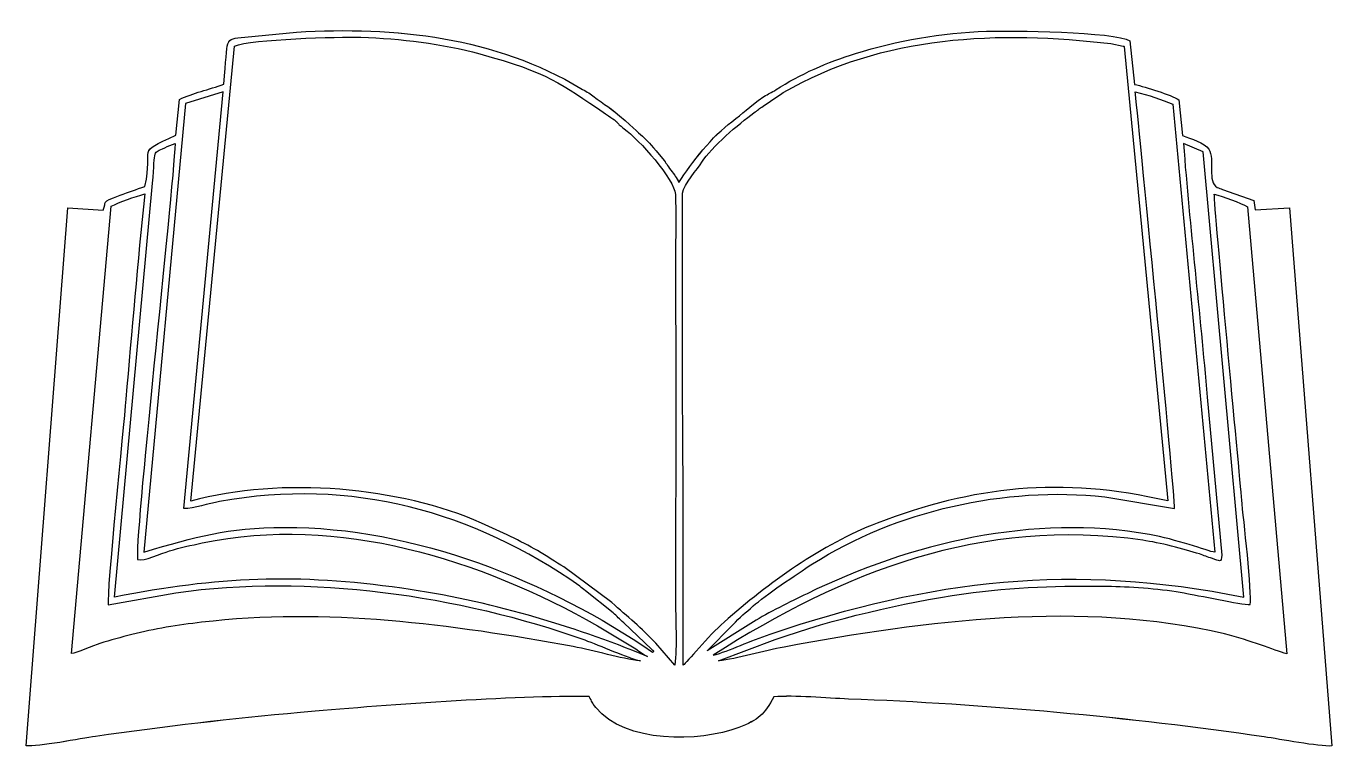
# Model space of a CAD drawing. Header units: centimetres. Extents: x -22.9 to 68.9, y -22.7 to 19.3.
# Drawn here: x -22.51 to 5.8, y -22.68 to -7.05 of the extents above; entities that cross this region are included whole.
import ezdxf

# ---------------------------------------------------------------- set-up
doc = ezdxf.new("R2010")
doc.units = ezdxf.units.CM
doc.header["$MEASUREMENT"] = 0
doc.layers.add('layer 1', color=7, linetype='Continuous')

msp = doc.modelspace()

# ---------------------------------------------------------------- linework, layer by layer
at = {"layer": 'layer 1', "color": 250}
for points, knots in [([(-22.50533, -22.65509), (-22.50533, -22.65509), (-22.50533, -22.65509), (-22.50533, -22.65509), (-22.50533, -22.65509), (-22.25845, -22.67762), (-21.31376, -22.49805), (-20.99861, -22.45234), (-20.99861, -22.45234), (-19.49413, -22.23411), (-18.08187, -22.07097), (-16.55674, -21.9323), (-16.55674, -21.9323), (-14.94566, -21.78584), (-11.84609, -21.55809), (-10.29756, -21.58434), (-10.29756, -21.58434), (-10.23198, -21.70706), (-10.24642, -21.71014), (-10.15399, -21.826), (-10.15399, -21.826), (-9.53354, -22.60387), (-7.90323, -22.57994), (-7.05986, -22.25946), (-7.05986, -22.25946), (-6.62775, -22.09523), (-6.49872, -21.9629), (-6.29744, -21.59446), (-6.29744, -21.59446), (-5.85206, -21.55277), (-5.14904, -21.62273), (-4.67838, -21.63991), (-4.67838, -21.63991), (-1.74256, -21.74711), (1.42461, -22.03662), (4.33261, -22.46074), (4.33261, -22.46074), (4.66299, -22.50893), (5.51004, -22.67485), (5.79805, -22.65779), (5.79805, -22.65779), (5.79805, -22.65779), (4.8759, -10.98787), (4.8759, -10.98787), (4.8759, -10.98787), (4.8759, -10.98787), (4.13425, -11.03774), (4.13425, -11.03774), (4.13425, -11.03774), (4.13425, -11.03774), (4.10317, -10.83316), (4.10317, -10.83316), (4.10317, -10.83316), (4.10317, -10.83316), (3.42767, -10.59169), (3.42767, -10.59169), (3.42767, -10.59169), (3.39134, -10.57901), (3.34679, -10.56645), (3.31203, -10.54804), (3.31203, -10.54804), (3.08705, -10.42888), (3.27652, -9.95473), (3.1274, -9.71697), (3.1274, -9.71697), (3.04487, -9.58536), (2.73477, -9.48483), (2.56334, -9.42611), (2.56334, -9.42611), (2.56334, -9.42611), (2.48287, -8.65064), (2.48287, -8.65064), (2.48287, -8.65064), (2.3087, -8.53587), (1.75987, -8.37167), (1.52292, -8.3164), (1.52292, -8.3164), (1.52292, -8.3164), (1.41827, -7.36714), (1.41827, -7.36714), (1.41827, -7.36714), (1.11148, -7.17385), (-1.19492, -7.14599), (-1.68613, -7.16278), (-1.68613, -7.16278), (-2.67464, -7.19661), (-3.62807, -7.36354), (-4.52618, -7.6436), (-4.52618, -7.6436), (-5.13141, -7.83232), (-5.73061, -8.09498), (-6.2505, -8.42885), (-6.2505, -8.42885), (-6.35095, -8.49335), (-6.41912, -8.51836), (-6.512, -8.58053), (-6.512, -8.58053), (-6.8699, -8.82002), (-6.95138, -8.93929), (-7.20681, -9.12347), (-7.20681, -9.12347), (-7.61859, -9.42045), (-8.09075, -10.0151), (-8.35405, -10.44009), (-8.35405, -10.44009), (-8.41067, -10.33645), (-8.45124, -10.26914), (-8.53024, -10.17311), (-8.53024, -10.17311), (-8.61795, -10.06655), (-8.62241, -10.02328), (-8.70138, -9.93059), (-8.70138, -9.93059), (-9.17769, -9.37148), (-8.97296, -9.60065), (-9.52401, -9.10011), (-9.52401, -9.10011), (-9.86722, -8.78833), (-9.93644, -8.78507), (-10.22182, -8.56069), (-10.22182, -8.56069), (-10.29333, -8.50448), (-10.38643, -8.45817), (-10.47822, -8.40324), (-10.47822, -8.40324), (-12.33827, -7.29012), (-14.49316, -7.05146), (-16.64613, -7.18119), (-16.64613, -7.18119), (-16.64613, -7.18119), (-17.76457, -7.28783), (-17.76457, -7.28783), (-17.76457, -7.28783), (-18.23298, -7.3458), (-18.12214, -7.27434), (-18.21813, -8.31291), (-18.21813, -8.31291), (-18.54694, -8.42525), (-18.88388, -8.50403), (-19.18333, -8.64198), (-19.18333, -8.64198), (-19.18333, -8.64198), (-19.26094, -9.41831), (-19.26094, -9.41831), (-19.26094, -9.41831), (-20.16465, -9.82728), (-19.73051, -9.63691), (-19.92868, -10.52779), (-19.92868, -10.52779), (-20.11586, -10.59097), (-20.28212, -10.65191), (-20.46676, -10.71872), (-20.46676, -10.71872), (-20.92151, -10.88326), (-20.73887, -10.84392), (-20.83782, -11.03827), (-20.83782, -11.03827), (-20.83782, -11.03827), (-21.59922, -10.99402), (-21.59922, -10.99402), (-21.59922, -10.99402), (-21.59922, -10.99402), (-22.50533, -22.65509), (-22.50533, -22.65509)], [0, 0, 0, 0, 0.02380952, 0.02380952, 0.02380952, 0.02380952, 0.04761905, 0.04761905, 0.04761905, 0.04761905, 0.07142857, 0.07142857, 0.07142857, 0.07142857, 0.0952381, 0.0952381, 0.0952381, 0.0952381, 0.11904762, 0.11904762, 0.11904762, 0.11904762, 0.14285714, 0.14285714, 0.14285714, 0.14285714, 0.16666667, 0.16666667, 0.16666667, 0.16666667, 0.19047619, 0.19047619, 0.19047619, 0.19047619, 0.21428571, 0.21428571, 0.21428571, 0.21428571, 0.23809524, 0.23809524, 0.23809524, 0.23809524, 0.26190476, 0.26190476, 0.26190476, 0.26190476, 0.28571429, 0.28571429, 0.28571429, 0.28571429, 0.30952381, 0.30952381, 0.30952381, 0.30952381, 0.33333333, 0.33333333, 0.33333333, 0.33333333, 0.35714286, 0.35714286, 0.35714286, 0.35714286, 0.38095238, 0.38095238, 0.38095238, 0.38095238, 0.4047619, 0.4047619, 0.4047619, 0.4047619, 0.42857143, 0.42857143, 0.42857143, 0.42857143, 0.45238095, 0.45238095, 0.45238095, 0.45238095, 0.47619048, 0.47619048, 0.47619048, 0.47619048, 0.5, 0.5, 0.5, 0.5, 0.52380952, 0.52380952, 0.52380952, 0.52380952, 0.54761905, 0.54761905, 0.54761905, 0.54761905, 0.57142857, 0.57142857, 0.57142857, 0.57142857, 0.5952381, 0.5952381, 0.5952381, 0.5952381, 0.61904762, 0.61904762, 0.61904762, 0.61904762, 0.64285714, 0.64285714, 0.64285714, 0.64285714, 0.66666667, 0.66666667, 0.66666667, 0.66666667, 0.69047619, 0.69047619, 0.69047619, 0.69047619, 0.71428571, 0.71428571, 0.71428571, 0.71428571, 0.73809524, 0.73809524, 0.73809524, 0.73809524, 0.76190476, 0.76190476, 0.76190476, 0.76190476, 0.78571429, 0.78571429, 0.78571429, 0.78571429, 0.80952381, 0.80952381, 0.80952381, 0.80952381, 0.83333333, 0.83333333, 0.83333333, 0.83333333, 0.85714286, 0.85714286, 0.85714286, 0.85714286, 0.88095238, 0.88095238, 0.88095238, 0.88095238, 0.9047619, 0.9047619, 0.9047619, 0.9047619, 0.92857143, 0.92857143, 0.92857143, 0.92857143, 0.95238095, 0.95238095, 0.95238095, 0.95238095, 1, 1, 1, 1]), ([(-17.9891, -7.48338), (-17.9891, -7.48338), (-17.9891, -7.48338), (-17.9891, -7.48338), (-17.9891, -7.48338), (-17.9891, -7.48338), (-18.933, -17.34701), (-18.933, -17.34701), (-18.933, -17.34701), (-16.97501, -16.8134), (-14.39113, -17.04562), (-12.63307, -17.82532), (-12.63307, -17.82532), (-12.2028, -18.01614), (-11.79165, -18.21374), (-11.4192, -18.4235), (-11.4192, -18.4235), (-11.20828, -18.54229), (-11.02818, -18.67626), (-10.8521, -18.77761), (-10.8521, -18.77761), (-10.8521, -18.77761), (-9.81007, -19.54599), (-9.81007, -19.54599), (-9.81007, -19.54599), (-9.469, -19.8589), (-9.16311, -20.09858), (-8.85541, -20.43267), (-8.85541, -20.43267), (-8.85541, -20.43267), (-8.44141, -20.90254), (-8.44141, -20.90254), (-8.44141, -20.90254), (-8.39278, -20.52315), (-8.43024, -19.87195), (-8.42852, -19.46271), (-8.42852, -19.46271), (-8.42852, -19.46271), (-8.42135, -15.08166), (-8.42135, -15.08166), (-8.42135, -15.08166), (-8.41509, -14.11148), (-8.43538, -13.13492), (-8.43159, -12.16095), (-8.43159, -12.16095), (-8.42975, -11.68924), (-8.41194, -11.16486), (-8.432, -10.6987), (-8.432, -10.6987), (-8.44569, -10.38107), (-9.22674, -9.5044), (-9.54092, -9.27575), (-9.54092, -9.27575), (-9.7734, -9.1066), (-9.565, -9.20469), (-9.94525, -8.95077), (-9.94525, -8.95077), (-10.93452, -8.29019), (-11.16433, -8.06604), (-12.67297, -7.65343), (-12.67297, -7.65343), (-13.49335, -7.42905), (-14.3834, -7.32184), (-15.2501, -7.29477), (-15.2501, -7.29477), (-15.73031, -7.27981), (-17.61496, -7.33133), (-17.9891, -7.48338)], [0, 0, 0, 0, 0.05555556, 0.05555556, 0.05555556, 0.05555556, 0.11111111, 0.11111111, 0.11111111, 0.11111111, 0.16666667, 0.16666667, 0.16666667, 0.16666667, 0.22222222, 0.22222222, 0.22222222, 0.22222222, 0.27777778, 0.27777778, 0.27777778, 0.27777778, 0.33333333, 0.33333333, 0.33333333, 0.33333333, 0.38888889, 0.38888889, 0.38888889, 0.38888889, 0.44444444, 0.44444444, 0.44444444, 0.44444444, 0.5, 0.5, 0.5, 0.5, 0.55555556, 0.55555556, 0.55555556, 0.55555556, 0.61111111, 0.61111111, 0.61111111, 0.61111111, 0.66666667, 0.66666667, 0.66666667, 0.66666667, 0.72222222, 0.72222222, 0.72222222, 0.72222222, 0.77777778, 0.77777778, 0.77777778, 0.77777778, 0.83333333, 0.83333333, 0.83333333, 0.83333333, 0.88888889, 0.88888889, 0.88888889, 0.88888889, 1, 1, 1, 1]), ([(-8.26394, -20.90584), (-8.26394, -20.90584), (-8.26394, -20.90584), (-8.26394, -20.90584), (-8.26394, -20.90584), (-8.18603, -20.85203), (-7.71256, -20.26829), (-7.37554, -19.97206), (-7.37554, -19.97206), (-6.4142, -19.12708), (-5.26063, -18.2848), (-4.05751, -17.8264), (-4.05751, -17.8264), (-1.96319, -17.02837), (-0.08056, -16.81239), (2.23918, -17.34431), (2.23918, -17.34431), (2.23918, -17.34431), (1.29727, -7.49425), (1.29727, -7.49425), (1.29727, -7.49425), (1.29146, -7.4902), (1.27987, -7.47708), (1.27616, -7.48402), (1.27616, -7.48402), (1.27616, -7.48402), (1.00975, -7.43107), (1.00975, -7.43107), (1.00975, -7.43107), (-1.39632, -7.14389), (-3.96044, -7.23883), (-6.09211, -8.49432), (-6.09211, -8.49432), (-6.25653, -8.59117), (-6.385, -8.6962), (-6.52962, -8.78646), (-6.52962, -8.78646), (-6.6159, -8.8403), (-6.64485, -8.8724), (-6.73116, -8.93374), (-6.73116, -8.93374), (-7.05532, -9.16412), (-7.65748, -9.68086), (-7.85527, -9.99962), (-7.85527, -9.99962), (-7.94492, -10.14402), (-8.25187, -10.4723), (-8.28123, -10.67575), (-8.28123, -10.67575), (-8.28123, -10.67575), (-8.28018, -15.01829), (-8.28018, -15.01829), (-8.28018, -15.01829), (-8.25333, -16.97636), (-8.27193, -18.94642), (-8.26394, -20.90584)], [0, 0, 0, 0, 0.06666667, 0.06666667, 0.06666667, 0.06666667, 0.13333333, 0.13333333, 0.13333333, 0.13333333, 0.2, 0.2, 0.2, 0.2, 0.26666667, 0.26666667, 0.26666667, 0.26666667, 0.33333333, 0.33333333, 0.33333333, 0.33333333, 0.4, 0.4, 0.4, 0.4, 0.46666667, 0.46666667, 0.46666667, 0.46666667, 0.53333333, 0.53333333, 0.53333333, 0.53333333, 0.6, 0.6, 0.6, 0.6, 0.66666667, 0.66666667, 0.66666667, 0.66666667, 0.73333333, 0.73333333, 0.73333333, 0.73333333, 0.8, 0.8, 0.8, 0.8, 0.86666667, 0.86666667, 0.86666667, 0.86666667, 1, 1, 1, 1]), ([(-18.23362, -8.47494), (-18.23362, -8.47494), (-18.23362, -8.47494), (-18.23362, -8.47494), (-18.23362, -8.47494), (-18.23362, -8.47494), (-19.08329, -17.51271), (-19.08329, -17.51271), (-19.08329, -17.51271), (-18.87379, -17.50967), (-18.54382, -17.40052), (-18.313, -17.35856), (-18.313, -17.35856), (-15.45513, -16.83908), (-12.81669, -17.56978), (-10.50492, -19.19458), (-10.50492, -19.19458), (-10.45456, -19.22997), (-10.42888, -19.25746), (-10.38302, -19.29499), (-10.38302, -19.29499), (-10.38302, -19.29499), (-9.78038, -19.77202), (-9.78038, -19.77202), (-9.78038, -19.77202), (-9.68836, -19.84143), (-9.65124, -19.90922), (-9.55168, -19.98654), (-9.55168, -19.98654), (-9.55168, -19.98654), (-8.95058, -20.56068), (-8.95058, -20.56068), (-8.95058, -20.56068), (-8.90356, -20.60875), (-8.86947, -20.59837), (-8.92501, -20.6236), (-8.92501, -20.6236), (-11.14926, -19.08981), (-14.11635, -17.90361), (-16.90092, -17.92011), (-16.90092, -17.92011), (-18.17812, -17.92768), (-18.80514, -18.11513), (-19.95602, -18.45421), (-19.95602, -18.45421), (-19.95602, -18.45421), (-19.04886, -8.73224), (-19.04886, -8.73224), (-19.04886, -8.73224), (-19.04886, -8.73224), (-18.23362, -8.47494), (-18.23362, -8.47494)], [0, 0, 0, 0, 0.07142857, 0.07142857, 0.07142857, 0.07142857, 0.14285714, 0.14285714, 0.14285714, 0.14285714, 0.21428571, 0.21428571, 0.21428571, 0.21428571, 0.28571429, 0.28571429, 0.28571429, 0.28571429, 0.35714286, 0.35714286, 0.35714286, 0.35714286, 0.42857143, 0.42857143, 0.42857143, 0.42857143, 0.5, 0.5, 0.5, 0.5, 0.57142857, 0.57142857, 0.57142857, 0.57142857, 0.64285714, 0.64285714, 0.64285714, 0.64285714, 0.71428571, 0.71428571, 0.71428571, 0.71428571, 0.78571429, 0.78571429, 0.78571429, 0.78571429, 0.85714286, 0.85714286, 0.85714286, 0.85714286, 1, 1, 1, 1]), ([(1.5374, -8.47677), (1.5374, -8.47677), (1.5374, -8.47677), (1.5374, -8.47677), (1.5374, -8.47677), (1.56421, -8.76797), (2.40923, -17.22466), (2.38324, -17.50817), (2.38324, -17.50817), (2.38324, -17.50817), (0.87307, -17.2541), (0.87307, -17.2541), (0.87307, -17.2541), (-1.29455, -17.02634), (-3.64933, -17.55572), (-5.46089, -18.71248), (-5.46089, -18.71248), (-5.80136, -18.92993), (-6.50127, -19.40534), (-6.7426, -19.62222), (-6.7426, -19.62222), (-6.90912, -19.7718), (-7.03297, -19.85616), (-7.18817, -20.03405), (-7.18817, -20.03405), (-7.18817, -20.03405), (-7.74334, -20.59327), (-7.74334, -20.59327), (-7.74334, -20.59327), (-7.74334, -20.59327), (-6.74005, -19.97011), (-6.74005, -19.97011), (-6.74005, -19.97011), (-6.42977, -19.7658), (-5.9371, -19.53249), (-5.57646, -19.35645), (-5.57646, -19.35645), (-3.32243, -18.25608), (-0.68174, -17.624), (1.84682, -18.07261), (1.84682, -18.07261), (2.4021, -18.17115), (3.10385, -18.43216), (3.26074, -18.45863), (3.26074, -18.45863), (3.26074, -18.45863), (2.35058, -8.74525), (2.35058, -8.74525), (2.35058, -8.74525), (2.11346, -8.63748), (1.82147, -8.55075), (1.5374, -8.47677)], [0, 0, 0, 0, 0.07142857, 0.07142857, 0.07142857, 0.07142857, 0.14285714, 0.14285714, 0.14285714, 0.14285714, 0.21428571, 0.21428571, 0.21428571, 0.21428571, 0.28571429, 0.28571429, 0.28571429, 0.28571429, 0.35714286, 0.35714286, 0.35714286, 0.35714286, 0.42857143, 0.42857143, 0.42857143, 0.42857143, 0.5, 0.5, 0.5, 0.5, 0.57142857, 0.57142857, 0.57142857, 0.57142857, 0.64285714, 0.64285714, 0.64285714, 0.64285714, 0.71428571, 0.71428571, 0.71428571, 0.71428571, 0.78571429, 0.78571429, 0.78571429, 0.78571429, 0.85714286, 0.85714286, 0.85714286, 0.85714286, 1, 1, 1, 1]), ([(-19.76568, -10.4597), (-19.76568, -10.4597), (-19.76568, -10.4597), (-19.76568, -10.4597), (-19.76568, -10.4597), (-19.76568, -10.4597), (-20.58629, -19.43069), (-20.58629, -19.43069), (-20.58629, -19.43069), (-18.34997, -18.98902), (-16.62873, -18.91616), (-14.35926, -19.23882), (-14.35926, -19.23882), (-12.46347, -19.50838), (-10.70305, -20.03851), (-9.03959, -20.71461), (-9.03959, -20.71461), (-9.11005, -20.69395), (-9.19704, -20.61295), (-9.29285, -20.55423), (-9.29285, -20.55423), (-9.29285, -20.55423), (-10.12137, -20.05002), (-10.12137, -20.05002), (-10.12137, -20.05002), (-12.67833, -18.60922), (-15.72079, -17.64031), (-18.68646, -18.25593), (-18.68646, -18.25593), (-18.92021, -18.30445), (-19.1783, -18.3602), (-19.39721, -18.42942), (-19.39721, -18.42942), (-19.57531, -18.48574), (-19.95478, -18.66036), (-20.08785, -18.61417), (-20.08785, -18.61417), (-20.17987, -18.36485), (-19.3215, -10.68168), (-19.27681, -9.59383), (-19.27681, -9.59383), (-19.35491, -9.62435), (-19.42507, -9.65476), (-19.50126, -9.69038), (-19.50126, -9.69038), (-19.76943, -9.81577), (-19.69909, -9.6776), (-19.76568, -10.4597)], [0, 0, 0, 0, 0.07692308, 0.07692308, 0.07692308, 0.07692308, 0.15384615, 0.15384615, 0.15384615, 0.15384615, 0.23076923, 0.23076923, 0.23076923, 0.23076923, 0.30769231, 0.30769231, 0.30769231, 0.30769231, 0.38461538, 0.38461538, 0.38461538, 0.38461538, 0.46153846, 0.46153846, 0.46153846, 0.46153846, 0.53846154, 0.53846154, 0.53846154, 0.53846154, 0.61538462, 0.61538462, 0.61538462, 0.61538462, 0.69230769, 0.69230769, 0.69230769, 0.69230769, 0.76923077, 0.76923077, 0.76923077, 0.76923077, 0.84615385, 0.84615385, 0.84615385, 0.84615385, 1, 1, 1, 1]), ([(-7.61237, -20.69042), (-4.79488, -18.88834), (-1.80169, -17.69475), (1.69867, -18.19833), (1.69867, -18.19833), (2.06051, -18.25041), (2.59401, -18.38405), (2.92732, -18.49594), (2.92732, -18.49594), (3.03103, -18.53078), (3.0947, -18.55879), (3.20888, -18.59606), (3.20888, -18.59606), (3.35823, -18.64476), (3.4057, -18.6955), (3.41402, -18.51896), (3.41402, -18.51896), (3.41402, -18.51896), (3.09309, -15.09302), (3.09309, -15.09302), (3.09309, -15.09302), (2.94254, -13.262), (2.72026, -11.43067), (2.57988, -9.59353), (2.57988, -9.59353), (2.57988, -9.59353), (3.00883, -9.77876), (3.00883, -9.77876), (3.00883, -9.77876), (3.00883, -9.77876), (3.8903, -19.43159), (3.8903, -19.43159), (3.8903, -19.43159), (0.19056, -18.68451), (-2.88357, -19.04759), (-6.3808, -20.23345), (-6.3808, -20.23345), (-6.78463, -20.37043), (-7.27261, -20.59991), (-7.61237, -20.69042)], [0, 0, 0, 0, 0.09090909, 0.09090909, 0.09090909, 0.09090909, 0.18181818, 0.18181818, 0.18181818, 0.18181818, 0.27272727, 0.27272727, 0.27272727, 0.27272727, 0.36363636, 0.36363636, 0.36363636, 0.36363636, 0.45454545, 0.45454545, 0.45454545, 0.45454545, 0.54545455, 0.54545455, 0.54545455, 0.54545455, 0.63636364, 0.63636364, 0.63636364, 0.63636364, 0.72727273, 0.72727273, 0.72727273, 0.72727273, 0.81818182, 0.81818182, 0.81818182, 0.81818182, 1, 1, 1, 1]), ([(-20.66399, -10.95863), (-20.66399, -10.95863), (-20.66399, -10.95863), (-20.66399, -10.95863), (-20.66399, -10.95863), (-20.66399, -10.95863), (-21.51879, -20.65225), (-21.51879, -20.65225), (-21.51879, -20.65225), (-21.42509, -20.6452), (-21.04431, -20.48168), (-20.90546, -20.43815), (-20.90546, -20.43815), (-20.66826, -20.36375), (-20.44996, -20.30368), (-20.21065, -20.24159), (-20.21065, -20.24159), (-19.72631, -20.1159), (-19.21389, -20.03765), (-18.70337, -19.97716), (-18.70337, -19.97716), (-16.00648, -19.65769), (-13.30103, -20.01957), (-10.64463, -20.5038), (-10.64463, -20.5038), (-10.18822, -20.58704), (-9.61873, -20.76418), (-9.19033, -20.81364), (-9.19033, -20.81364), (-9.44831, -20.75743), (-10.08263, -20.47141), (-10.39663, -20.35933), (-10.39663, -20.35933), (-13.12439, -19.38596), (-16.37773, -18.92513), (-19.25697, -19.33522), (-19.25697, -19.33522), (-19.25697, -19.33522), (-20.72372, -19.5956), (-20.72372, -19.5956), (-20.72372, -19.5956), (-20.76781, -19.34272), (-20.39364, -15.73226), (-20.34328, -15.14098), (-20.34328, -15.14098), (-20.21763, -13.66681), (-20.08714, -12.16747), (-19.93322, -10.6894), (-19.93322, -10.6894), (-20.15516, -10.74767), (-20.47564, -10.86736), (-20.66399, -10.95863)], [0, 0, 0, 0, 0.07142857, 0.07142857, 0.07142857, 0.07142857, 0.14285714, 0.14285714, 0.14285714, 0.14285714, 0.21428571, 0.21428571, 0.21428571, 0.21428571, 0.28571429, 0.28571429, 0.28571429, 0.28571429, 0.35714286, 0.35714286, 0.35714286, 0.35714286, 0.42857143, 0.42857143, 0.42857143, 0.42857143, 0.5, 0.5, 0.5, 0.5, 0.57142857, 0.57142857, 0.57142857, 0.57142857, 0.64285714, 0.64285714, 0.64285714, 0.64285714, 0.71428571, 0.71428571, 0.71428571, 0.71428571, 0.78571429, 0.78571429, 0.78571429, 0.78571429, 0.85714286, 0.85714286, 0.85714286, 0.85714286, 1, 1, 1, 1]), ([(1.02272, -19.19611), (1.02272, -19.19611), (1.02272, -19.19611), (1.02272, -19.19611), (1.02272, -19.19611), (-0.08161, -19.17916), (-1.09526, -19.2011), (-2.18082, -19.35956), (-2.18082, -19.35956), (-3.51565, -19.55443), (-5.00359, -19.90618), (-6.27228, -20.34875), (-6.27228, -20.34875), (-6.27228, -20.34875), (-7.49748, -20.81124), (-7.49748, -20.81124), (-7.49748, -20.81124), (-7.09994, -20.76969), (-6.50798, -20.59274), (-6.07441, -20.51235), (-6.07441, -20.51235), (-3.00229, -19.94259), (0.39098, -19.4956), (3.46959, -20.22989), (3.46959, -20.22989), (4.04767, -20.36776), (4.52632, -20.58213), (4.82426, -20.6596), (4.82426, -20.6596), (4.82426, -20.6596), (3.96826, -10.97078), (3.96826, -10.97078), (3.96826, -10.97078), (3.81332, -10.87441), (3.43584, -10.74902), (3.24964, -10.6924), (3.24964, -10.6924), (3.24015, -10.95165), (3.79431, -16.71992), (3.84549, -17.32725), (3.84549, -17.32725), (3.87662, -17.69667), (4.07411, -19.36642), (4.02623, -19.59046), (4.02623, -19.59046), (3.83214, -19.59639), (2.87797, -19.38944), (2.5939, -19.33777), (2.5939, -19.33777), (2.1541, -19.25772), (1.4912, -19.20327), (1.02272, -19.19611)], [0, 0, 0, 0, 0.07142857, 0.07142857, 0.07142857, 0.07142857, 0.14285714, 0.14285714, 0.14285714, 0.14285714, 0.21428571, 0.21428571, 0.21428571, 0.21428571, 0.28571429, 0.28571429, 0.28571429, 0.28571429, 0.35714286, 0.35714286, 0.35714286, 0.35714286, 0.42857143, 0.42857143, 0.42857143, 0.42857143, 0.5, 0.5, 0.5, 0.5, 0.57142857, 0.57142857, 0.57142857, 0.57142857, 0.64285714, 0.64285714, 0.64285714, 0.64285714, 0.71428571, 0.71428571, 0.71428571, 0.71428571, 0.78571429, 0.78571429, 0.78571429, 0.78571429, 0.85714286, 0.85714286, 0.85714286, 0.85714286, 1, 1, 1, 1])]:
    msp.add_open_spline(points, degree=3, knots=knots, dxfattribs=at)
at = {"layer": 'layer 1', "color": 7, "lineweight": 9}
msp.add_open_spline([(-22.50522, -22.65529), (-22.25834, -22.67784), (-21.31366, -22.49826), (-20.99849, -22.45255), (-20.99849, -22.45255), (-19.49402, -22.23434), (-18.08175, -22.07119), (-16.55663, -21.93253), (-16.55663, -21.93253), (-14.94556, -21.78607), (-11.84599, -21.5583), (-10.29745, -21.58456), (-10.29745, -21.58456), (-10.23186, -21.70729), (-10.24631, -21.71036), (-10.15389, -21.82621), (-10.15389, -21.82621), (-9.53341, -22.60408), (-7.90312, -22.58016), (-7.05975, -22.25968), (-7.05975, -22.25968), (-6.62764, -22.09545), (-6.49862, -21.96311), (-6.29734, -21.59469), (-6.29734, -21.59469), (-5.85195, -21.55299), (-5.14893, -21.62296), (-4.67828, -21.64012), (-4.67828, -21.64012), (-1.74244, -21.74733), (1.42473, -22.03685), (4.33271, -22.46096), (4.33271, -22.46096), (4.6631, -22.50915), (5.51014, -22.67506), (5.79816, -22.658), (5.79816, -22.658), (5.79816, -22.658), (4.87601, -10.98809), (4.87601, -10.98809), (4.87601, -10.98809), (4.87601, -10.98809), (4.13437, -11.03797), (4.13437, -11.03797), (4.13437, -11.03797), (4.13437, -11.03797), (4.10329, -10.83339), (4.10329, -10.83339), (4.10329, -10.83339), (4.10329, -10.83339), (3.42778, -10.59191), (3.42778, -10.59191), (3.42778, -10.59191), (3.39144, -10.57924), (3.34692, -10.56668), (3.31214, -10.54825), (3.31214, -10.54825), (3.08715, -10.4291), (3.27663, -9.95496), (3.1275, -9.7172), (3.1275, -9.7172), (3.04499, -9.58557), (2.73488, -9.48505), (2.56345, -9.42634), (2.56345, -9.42634), (2.56345, -9.42634), (2.48297, -8.65087), (2.48297, -8.65087), (2.48297, -8.65087), (2.30882, -8.5361), (1.75997, -8.37191), (1.52302, -8.31662), (1.52302, -8.31662), (1.52302, -8.31662), (1.41839, -7.36736), (1.41839, -7.36736), (1.41839, -7.36736), (1.11158, -7.17407), (-1.19482, -7.14622), (-1.68603, -7.16301), (-1.68603, -7.16301), (-2.67453, -7.19684), (-3.62797, -7.36377), (-4.52607, -7.64383), (-4.52607, -7.64383), (-5.1313, -7.83255), (-5.73049, -8.09522), (-6.2504, -8.42909), (-6.2504, -8.42909), (-6.35084, -8.49357), (-6.41901, -8.51858), (-6.51188, -8.58076), (-6.51188, -8.58076), (-6.86978, -8.82024), (-6.95126, -8.93952), (-7.20668, -9.1237), (-7.20668, -9.1237), (-7.61848, -9.42067), (-8.09062, -10.01533), (-8.35396, -10.44033), (-8.35396, -10.44033), (-8.41057, -10.33668), (-8.45112, -10.26937), (-8.53013, -10.17334), (-8.53013, -10.17334), (-8.61784, -10.06676), (-8.6223, -10.02352), (-8.70128, -9.93081), (-8.70128, -9.93081), (-9.1776, -9.37169), (-8.97286, -9.60088), (-9.52389, -9.10035), (-9.52389, -9.10035), (-9.86709, -8.78854), (-9.93633, -8.78529), (-10.22171, -8.56093), (-10.22171, -8.56093), (-10.29322, -8.5047), (-10.38633, -8.45841), (-10.47812, -8.40346), (-10.47812, -8.40346), (-12.33817, -7.29034), (-14.49305, -7.05168), (-16.64601, -7.18143), (-16.64601, -7.18143), (-16.64601, -7.18143), (-17.76446, -7.28806), (-17.76446, -7.28806), (-17.76446, -7.28806), (-18.23287, -7.34603), (-18.12202, -7.27456), (-18.21804, -8.31313), (-18.21804, -8.31313), (-18.54683, -8.42548), (-18.88378, -8.50426), (-19.18323, -8.64222), (-19.18323, -8.64222), (-19.18323, -8.64222), (-19.26082, -9.41855), (-19.26082, -9.41855), (-19.26082, -9.41855), (-20.16452, -9.8275), (-19.7304, -9.63715), (-19.92857, -10.52803), (-19.92857, -10.52803), (-20.11576, -10.59121), (-20.282, -10.65213), (-20.46665, -10.71896), (-20.46665, -10.71896), (-20.92141, -10.88349), (-20.73876, -10.84416), (-20.83772, -11.03849), (-20.83772, -11.03849), (-20.83772, -11.03849), (-21.59911, -10.99425), (-21.59911, -10.99425), (-21.59911, -10.99425), (-21.59911, -10.99425), (-22.50522, -22.65529), (-22.50522, -22.65529)], degree=3, knots=[0, 0, 0, 0, 0.02439024, 0.02439024, 0.02439024, 0.02439024, 0.04878049, 0.04878049, 0.04878049, 0.04878049, 0.07317073, 0.07317073, 0.07317073, 0.07317073, 0.09756098, 0.09756098, 0.09756098, 0.09756098, 0.12195122, 0.12195122, 0.12195122, 0.12195122, 0.14634146, 0.14634146, 0.14634146, 0.14634146, 0.17073171, 0.17073171, 0.17073171, 0.17073171, 0.19512195, 0.19512195, 0.19512195, 0.19512195, 0.2195122, 0.2195122, 0.2195122, 0.2195122, 0.24390244, 0.24390244, 0.24390244, 0.24390244, 0.26829268, 0.26829268, 0.26829268, 0.26829268, 0.29268293, 0.29268293, 0.29268293, 0.29268293, 0.31707317, 0.31707317, 0.31707317, 0.31707317, 0.34146341, 0.34146341, 0.34146341, 0.34146341, 0.36585366, 0.36585366, 0.36585366, 0.36585366, 0.3902439, 0.3902439, 0.3902439, 0.3902439, 0.41463415, 0.41463415, 0.41463415, 0.41463415, 0.43902439, 0.43902439, 0.43902439, 0.43902439, 0.46341463, 0.46341463, 0.46341463, 0.46341463, 0.48780488, 0.48780488, 0.48780488, 0.48780488, 0.51219512, 0.51219512, 0.51219512, 0.51219512, 0.53658537, 0.53658537, 0.53658537, 0.53658537, 0.56097561, 0.56097561, 0.56097561, 0.56097561, 0.58536585, 0.58536585, 0.58536585, 0.58536585, 0.6097561, 0.6097561, 0.6097561, 0.6097561, 0.63414634, 0.63414634, 0.63414634, 0.63414634, 0.65853659, 0.65853659, 0.65853659, 0.65853659, 0.68292683, 0.68292683, 0.68292683, 0.68292683, 0.70731707, 0.70731707, 0.70731707, 0.70731707, 0.73170732, 0.73170732, 0.73170732, 0.73170732, 0.75609756, 0.75609756, 0.75609756, 0.75609756, 0.7804878, 0.7804878, 0.7804878, 0.7804878, 0.80487805, 0.80487805, 0.80487805, 0.80487805, 0.82926829, 0.82926829, 0.82926829, 0.82926829, 0.85365854, 0.85365854, 0.85365854, 0.85365854, 0.87804878, 0.87804878, 0.87804878, 0.87804878, 0.90243902, 0.90243902, 0.90243902, 0.90243902, 0.92682927, 0.92682927, 0.92682927, 0.92682927, 0.95121951, 0.95121951, 0.95121951, 0.95121951, 1, 1, 1, 1], dxfattribs=at)

doc.saveas('drawing.dxf')
